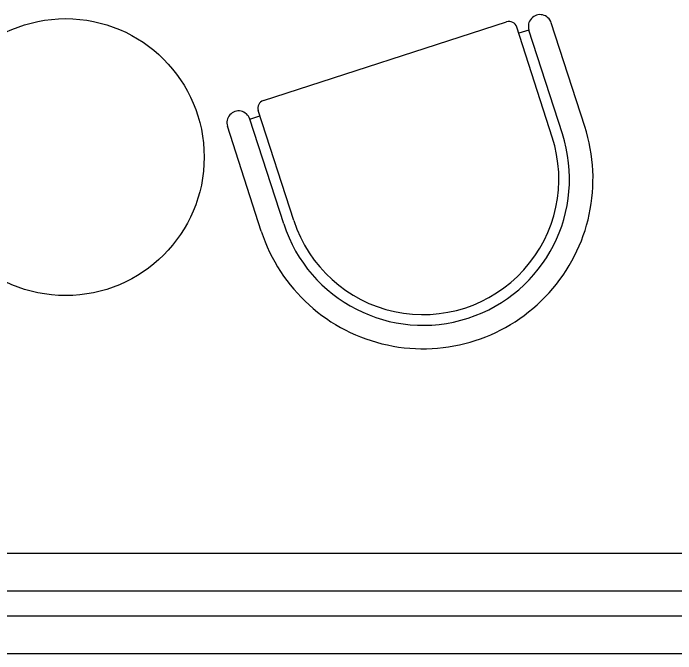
# Model space of a CAD drawing. Header units: centimetres. Extents: x 8510 to 16419, y -974 to 2536.
# Drawn here: x 11508.5 to 11640.7, y -207.9 to -80.1 of the extents above; entities that cross this region are included whole.
import ezdxf

# ---------------------------------------------------------------- set-up
doc = ezdxf.new("R2010")
doc.units = ezdxf.units.CM
doc.layers.add('5', color=5, linetype='Continuous')
doc.layers.add('窗线', color=2, linetype='Continuous')

# ---------------------------------------------------------------- blocks, each defined once
blk = doc.blocks.new('15')
at = {"layer": '5'}
for p, q in [((-326733.9, -97218.7), (-326801.4, -97427.8)), ((-326689.2, -97233.1), (-326756.7, -97442.2)), ((-326669, -97239.7), (-326739.9, -97459.2)), ((-326153.4, -97406.3), (-326224.3, -97625.8)), ((-326133.2, -97412.8), (-326200, -97619.9)), ((-326088.5, -97427.3), (-326155.3, -97634.3)), ((-326756.9, -97442.2), (-326736.7, -97448.5)), ((-326729.6, -97479.3), (-326244.4, -97636.1)), ((-326200, -97619.9), (-326220.3, -97613.3))]:
    blk.add_line(p, q, dxfattribs=at)
at = {"layer": '5', "extrusion": (0, 0, -1)}
for centre, major_axis, start_param, end_param in [((-326411.2, -97323), (-154.4, 301.9), -0.78537, 2.356223), ((-326411.2, -97323), (-133.3, 260), -0.784328, 2.357264), ((-326411.2, -97323), (-123.9, 240.9), -0.783289, 2.358304), ((-326779.1, -97435), (-16.6, 16.6), 2.668774, 5.810367), ((-326724.7, -97464.1), (-11.3, 11.3), 4.239571, 5.810367), ((-326239.5, -97620.9), (-11.3, 11.3), 2.668774, 4.239571), ((-326177.7, -97627.1), (-16.6, 16.6), 2.668774, 5.810367)]:
    blk.add_ellipse(centre, major_axis=major_axis, ratio=1, start_param=start_param, end_param=end_param, dxfattribs=at)

msp = doc.modelspace()

# ---------------------------------------------------------------- linework, layer by layer
at = {"layer": '5', "color": 7}
msp.add_circle((11518.99, -108.78), 27.63, dxfattribs=at)
at = {"layer": '窗线', "color": 7}
for p, q in [((12145.58, -187.87), (11335.58, -187.87)), ((12145.58, -195.37), (11335.58, -195.37)), ((12145.58, -200.37), (11335.58, -200.37)), ((12145.58, -207.87), (11335.58, -207.87))]:
    msp.add_line(p, q, dxfattribs=at)

# ---------------------------------------------------------------- block references
at = {"layer": '5', "color": 7, "linetype": 'Continuous', "xscale": -0.1, "yscale": 0.1, "zscale": 0.1, "rotation": 180}
msp.add_blockref('15', (44231.4, -9845.41), dxfattribs=at)

doc.saveas('drawing.dxf')
